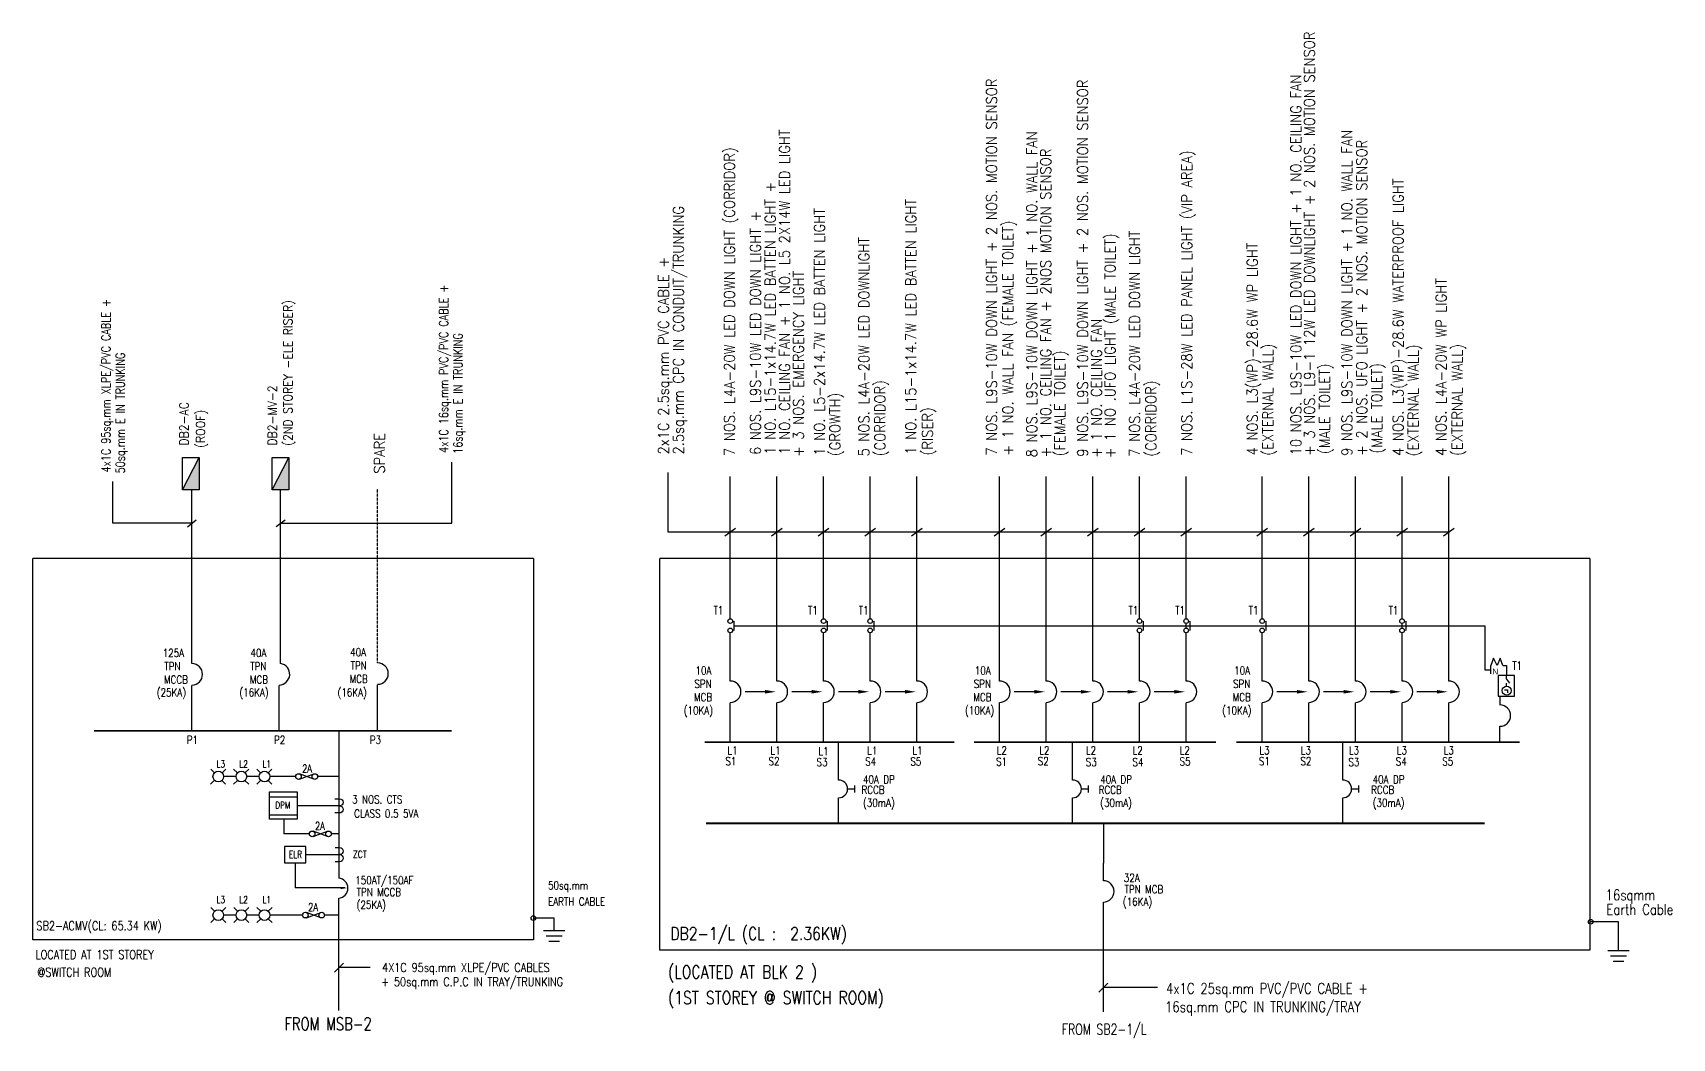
# Model space of a CAD drawing. Header units: millimetres. Extents: x 342787 to 562436, y 253179 to 528288.
# Drawn here: x 408166 to 454258, y 345584 to 373847 of the extents above; entities that cross this region are included whole.
import ezdxf
from ezdxf.enums import TextEntityAlignment as Align

# ---------------------------------------------------------------- set-up
doc = ezdxf.new("R2010")
doc.units = ezdxf.units.MM
doc.header["$LTSCALE"] = 0.01
doc.linetypes.add('DASHED', pattern=[19.05, 12.7, -6.35])
doc.linetypes.add('{ -E- }', pattern=[0])
for name, color, linetype in [('E-_ELEC----_E-', 3, 'Continuous'), ('E-_ELECSYBL_R-_N_ES9', 7, 'Continuous'), ('ME-SLD', 7, 'Continuous')]:
    doc.layers.add(name, color=color, linetype=linetype)
doc.styles.add('100', font='romans.shx', dxfattribs={"width": 0.8, "height": 250})
doc.styles.add('A2', font='SIMPLEX.shx', dxfattribs={"width": 0.95, "height": 190})
doc.styles.add('PwNote', font='Romans.shx', dxfattribs={"width": 0.75, "bigfont": 'Special.shx'})
doc.styles.add('ROMANS', font='romans', dxfattribs={"width": 0.75})
doc.styles.add('SIMPLEX', font='simplex.shx', dxfattribs={"width": 0.65})
doc.linetypes.add('communication_line', pattern='A,0.25,-0.2,0.25,-0.2,0.25,-0.2,0.25,-0.2,["C",Standard,S=0.1,R=0,X=-0.1,Y=-0.05],-0.075', length=1.875)
doc.dimstyles.get("Standard").update_dxf_attribs({"dimtxt": 0.18, "dimasz": 0.18, "dimexe": 0.18, "dimexo": 0.0625, "dimgap": 0.09, "dimtad": 0, "dimtih": 1, "dimtoh": 1, "dimdec": 4, "dimzin": 0, "dimdsep": 46, "dimtxsty": 'Standard', "dimcen": 0.09, "dimadec": 0, "dimazin": 0, "dimtfac": 1, "dimtdec": 4, "dimtofl": 0, "dimtmove": 0, "dimatfit": 3, "dimfxl": 1, "dimtolj": 1, "dimtzin": 0, "dimarcsym": 0})

# ---------------------------------------------------------------- blocks, each defined once
blk = doc.blocks.new('ELEC0338')
at = {"color": 7}
for p, q in [((160, 849), (160, 1039)), ((160, 849), (310, 649)), ((164, 498), (164, 646))]:
    blk.add_line(p, q, dxfattribs=at)
blk.add_lwpolyline([(566, 0), (566, 1039), (-250, 1039), (-250, 0)], close=True, dxfattribs=at)
blk.add_lwpolyline([(64, 311), (218, 311), (218, 168)], dxfattribs=at)
blk.add_circle((172, 277), 222, dxfattribs=at)
blk = doc.blocks.new('CLOSEDFILLED')
at = {"color": 0}
blk.add_solid([(-1, 0), (0, 0), (-1, 0)], dxfattribs=at)
blk = doc.blocks.new('DB')
at = {"layer": 'E-_ELEC----_E-'}
blk.add_hatch(color=0, dxfattribs=at).paths.add_polyline_path([(0, 0), (400, 0), (400, 209)])
at = {"layer": 'E-_ELEC----_E-', "color": 0, "linetype": 'Continuous'}
for p, q in [((400, 209), (0, 209)), ((0, 209), (0, 0)), ((400, 0), (400, 209)), ((0, 0), (400, 0))]:
    blk.add_line(p, q, dxfattribs=at)
at = {"layer": 'E-_ELEC----_E-', "color": 0}
blk.add_line((400, 209), (0, 0), dxfattribs=at)
blk = doc.blocks.new('ELEC0333')
at = {"layer": 'E-_ELECSYBL_R-_N_ES9'}
blk.add_lwpolyline([(-1.3, 2), (0, 2, -1), (0, 0, -1), (0, -2), (-1.3, -2)], format="xyb", dxfattribs=at)
blk = doc.blocks.new('ELEC0302')
at = {"color": 0}
blk.add_arc((20, 0), 300, 275.7392, 84.2608, dxfattribs=at)

msp = doc.modelspace()

# ---------------------------------------------------------------- linework, layer by layer
at = {"linetype": '{ -E- }'}
for p, q in [((427775, 357374, 0), (427775, 361373)), ((429087, 355623, 0), (429087, 361373)), ((430399, 357374, 0), (430399, 361373)), ((431710, 357374, 0), (431710, 361373)), ((433022, 355623, 0), (433022, 361373)), ((435345, 355623, 0), (435345, 361373)), ((436657, 355623, 0), (436657, 361373)), ((437968, 355623, 0), (437968, 361373)), ((439280, 357374, 0), (439280, 361373)), ((440592, 357374, 0), (440592, 361373)), ((442729, 357374, 0), (442729, 361373)), ((444041, 355623, 0), (444041, 361373)), ((445352, 355623, 0), (445352, 361373)), ((446664, 357374, 0), (446664, 361373)), ((447976, 355623, 0), (447976, 361373)), ((440592, 357112, 0), (440592, 357245, 0)), ((446664, 357112, 0), (446664, 357245, 0)), ((427775, 355623, 0), (427775, 356983, 0)), ((430399, 355623, 0), (430399, 356983, 0)), ((431710, 355623, 0), (431710, 356983, 0)), ((439280, 355623, 0), (439280, 356983, 0)), ((440592, 355623, 0), (440592, 356983, 0)), ((442729, 355623, 0), (442729, 356983, 0)), ((446664, 355623, 0), (446664, 356983, 0)), ((438266, 350012, 0), (438266, 350505, 0)), ((438266, 346324, 0), (438266, 349412, 0)), ((452747, 348858), (451968, 348858))]:
    msp.add_line(p, q, dxfattribs=at)
at = {"color": 7}
for p, q in [((412638, 356113), (412638, 360998)), ((415133, 356113), (415133, 360998)), ((412512, 359964), (412764, 360156)), ((415006, 359968), (415258, 360160)), ((427888, 357179, 0), (448992, 357179, 0)), ((448992, 357179, 0), (448992, 355941, 0)), ((448992, 355941, 0), (449153, 355941, 0)), ((449494, 356064, 0), (449601, 356064, 0)), ((449601, 356064, 0), (449601, 355782, 0)), ((412638, 354207), (412638, 355501)), ((415089, 354207), (415089, 355501)), ((417860, 354227), (417860, 355521)), ((449422, 354950, 0), (449422, 355201, 0)), ((416768, 354227), (416768, 350085, 0)), ((449415, 353904, 0), (449415, 354354, 0)), ((413275, 353045, 0), (413169, 353151, 0)), ((413487, 353045, 0), (413593, 353151, 0)), ((413918, 353045, 0), (413812, 353151, 0)), ((414131, 353045, 0), (414237, 353151, 0)), ((414568, 353045, 0), (414462, 353151, 0)), ((414781, 353045, 0), (414887, 353151, 0)), ((413268, 352832, 0), (413162, 352726, 0)), ((413480, 352832, 0), (413586, 352726, 0)), ((413878, 352939, 0), (413533, 352939, 0)), ((413918, 352832, 0), (413812, 352726, 0)), ((414130, 352832, 0), (414236, 352726, 0)), ((414526, 352939, 0), (414181, 352939, 0)), ((414568, 352832, 0), (414462, 352726, 0)), ((414780, 352832, 0), (414886, 352726, 0)), ((415554, 352939, 0), (414831, 352939, 0)), ((415663, 352864, 0), (416069, 353013, 0)), ((416067, 352865, 0), (415665, 353012, 0)), ((416768, 352939, 0), (416175, 352939, 0)), ((415543, 350512, 0), (415543, 349807, 0)), ((415845, 350744, 0), (416793, 350744, 0)), ((416935, 349807, 0), (415543, 349807, 0)), ((413275, 349151, 0), (413169, 349257, 0)), ((413275, 348939, 0), (413169, 348833, 0)), ((413487, 349151, 0), (413593, 349257, 0)), ((413487, 348939, 0), (413593, 348833, 0)), ((413881, 349045, 0), (413531, 349045, 0)), ((413925, 349151, 0), (413819, 349257, 0)), ((413925, 348939, 0), (413819, 348833, 0)), ((414137, 349151, 0), (414243, 349257, 0)), ((414137, 348939, 0), (414243, 348833, 0)), ((414531, 349045, 0), (414181, 349045, 0)), ((414575, 349151, 0), (414469, 349257, 0)), ((414575, 348939, 0), (414469, 348833, 0)), ((414787, 349151, 0), (414893, 349257, 0)), ((414787, 348939, 0), (414893, 348833, 0)), ((415751, 349045, 0), (414831, 349045, 0)), ((415857, 348970, 0), (416263, 349119, 0)), ((416261, 348971, 0), (415858, 349119, 0)), ((416778, 349045, 0), (416368, 349045, 0)), ((422820, 348961), (422239, 348961)), ((422820, 348611), (422820, 348961)), ((422520, 348611), (423120, 348611)), ((422595, 348461), (423045, 348461)), ((422670, 348311), (422970, 348311)), ((416647, 347444, -23253), (416898, 347695, -23253)), ((417655, 347570, -11626), (416773, 347570, -11626))]:
    msp.add_line(p, q, dxfattribs=at)
at = {"linetype": 'DASHED', "ltscale": 10}
msp.add_line((417862, 356133), (417862, 361018), dxfattribs=at)
for p, q in [((427624, 359709), (427926, 359918)), ((428936, 359709), (429238, 359918)), ((430248, 359709), (430549, 359918)), ((431559, 359709), (431861, 359918)), ((432871, 359709, 0), (433173, 359918, 0)), ((435194, 359709), (435496, 359918)), ((436506, 359709), (436808, 359918)), ((437818, 359709), (438119, 359918)), ((439129, 359709), (439431, 359918)), ((440441, 359709, 0), (440742, 359918, 0)), ((442578, 359709), (442880, 359918)), ((443890, 359709), (444192, 359918)), ((445202, 359709), (445503, 359918)), ((446513, 359709), (446815, 359918)), ((447825, 359709), (448126, 359918)), ((427775, 357243, 0), (427775, 357245, 0)), ((427888, 357048, 0), (427888, 357309, 0)), ((430399, 357243, 0), (430399, 357245, 0)), ((430511, 357048, 0), (430511, 357309, 0)), ((431710, 357243, 0), (431710, 357245, 0)), ((431823, 357048, 0), (431823, 357309, 0)), ((439280, 357243, 0), (439280, 357245, 0)), ((439393, 357048, 0), (439393, 357309, 0)), ((440592, 357243, 0), (440592, 357245, 0)), ((440704, 357048, 0), (440704, 357309, 0)), ((442729, 357243, 0), (442729, 357245, 0)), ((442842, 357048, 0), (442842, 357309, 0)), ((446664, 357243, 0), (446664, 357245, 0)), ((446777, 357048, 0), (446777, 357309, 0)), ((427775, 353904, 0), (427775, 355011, 0)), ((428756, 355323, 0), (428191, 355323, 0)), ((429087, 353904, 0), (429087, 355011, 0)), ((430067, 355323, 0), (429503, 355323, 0)), ((430399, 353904, 0), (430399, 355011, 0)), ((431379, 355323, 0), (430814, 355323, 0)), ((431710, 353904, 0), (431710, 355011, 0)), ((432691, 355323, 0), (432126, 355323, 0)), ((433022, 353904, 0), (433022, 355011, 0)), ((435345, 353904, 0), (435345, 355011, 0)), ((436326, 355323, 0), (435761, 355323, 0)), ((436657, 353904, 0), (436657, 355011, 0)), ((437637, 355323, 0), (437073, 355323, 0)), ((437968, 353904, 0), (437968, 355011, 0)), ((438949, 355323, 0), (438384, 355323, 0)), ((439280, 353904, 0), (439280, 355011, 0)), ((440261, 355323, 0), (439696, 355323, 0)), ((440592, 353904, 0), (440592, 355011, 0)), ((442729, 353904, 0), (442729, 355011, 0)), ((443710, 355323, 0), (443145, 355323, 0)), ((444041, 353904, 0), (444041, 355011, 0)), ((445021, 355323, 0), (444457, 355323, 0)), ((445352, 353904, 0), (445352, 355011, 0)), ((446333, 355323, 0), (445768, 355323, 0)), ((446664, 353904, 0), (446664, 355011, 0)), ((447645, 355323, 0), (447080, 355323, 0)), ((447976, 353904, 0), (447976, 355011, 0)), ((430823, 352841, 0), (430823, 353904, 0)), ((437400, 352841, 0), (437400, 353904, 0)), ((444996, 352841, 0), (444996, 353904, 0)), ((431273, 352491, 0), (431273, 352691, 0)), ((437850, 352491, 0), (437850, 352691, 0)), ((445446, 352491, 0), (445446, 352691, 0)), ((414819, 352373, 0), (415603, 352373, 0)), ((430823, 351624, 0), (430823, 352341, 0)), ((431073, 352591, 0), (431273, 352591, 0)), ((437400, 351624, 0), (437400, 352341, 0)), ((437650, 352591, 0), (437850, 352591, 0)), ((444996, 351624, 0), (444996, 352341, 0)), ((445246, 352591, 0), (445446, 352591, 0)), ((414819, 351867, 0), (415603, 351867, 0)), ((415223, 351743, 0), (415223, 351327, 0)), ((416792, 352116, 0), (415603, 352116, 0)), ((415942, 351327, 0), (415223, 351327, 0)), ((416048, 351252, 0), (416454, 351401, 0)), ((416452, 351253, 0), (416050, 351401, 0)), ((416768, 351327, 0), (416560, 351327, 0)), ((438266, 351624, 0), (438266, 350505, 0)), ((452747, 348051), (452747, 348858)), ((452447, 348051), (453047, 348051)), ((452522, 347901), (452972, 347901)), ((452597, 347751), (452897, 347751)), ((438141, 346881, 0), (438391, 347131, 0)), ((439785, 347006, 0), (438266, 347006, 0))]:
    msp.add_line(p, q)
at = {"color": 7, "ltscale": 1.5}
for p, q in [((408166, 348351), (408166, 359072)), ((422239, 359072), (408166, 359072)), ((422239, 359072), (422239, 348351)), ((422239, 348351), (408166, 348351))]:
    msp.add_line(p, q, dxfattribs=at)
at = {"linetype": '{ -E- }', "ltscale": 1.5}
for p, q in [((425792, 348058), (425792, 359072)), ((451945, 359072), (425792, 359072)), ((451945, 359072), (451945, 348058)), ((451945, 348058), (425792, 348058))]:
    msp.add_line(p, q, dxfattribs=at)
at = {"color": 7, "ltscale": 2500}
msp.add_lwpolyline([(415133, 360065), (419950, 360065), (419950, 361774)], dxfattribs=at)
at = {"linetype": '{ -E- }'}
msp.add_lwpolyline([(447976, 359813), (426028, 359813), (426028, 361491)], dxfattribs=at)
at = {"color": 7}
msp.add_lwpolyline([(412638, 360060), (410419, 360060), (410419, 361233)], dxfattribs=at)
for points, elevation in [([(449494, 356064), (449422, 356263), (449339, 356063), (449236, 356263), (449160, 356064)], 0), ([(416773, 346367), (416773, 349517)], -11626)]:
    msp.add_lwpolyline(points, dxfattribs=dict(at, elevation=elevation))
at = {"color": 7, "const_width": 50}
msp.add_lwpolyline([(409890, 354227), (419941, 354227)], dxfattribs=at)
at = {"const_width": 50, "elevation": 0}
for points in [[(427054, 353904), (434072, 353904)], [(434624, 353904), (441434, 353904)], [(442008, 353904), (449969, 353904)], [(448990, 351624), (427089, 351624)]]:
    msp.add_lwpolyline(points, dxfattribs=at)
at = {"elevation": 0}
msp.add_lwpolyline([(414819, 352514), (415603, 352514), (415603, 351743), (414819, 351743)], close=True, dxfattribs=at)
at = {"color": 7, "elevation": 0}
msp.add_lwpolyline([(415843, 350512), (415843, 350976), (415243, 350976), (415243, 350512)], close=True, dxfattribs=at)
for centre, radius in [((427775, 357309, 0), 64.6), ((430399, 357309, 0), 64.6), ((431710, 357309, 0), 64.6), ((439280, 357309, 0), 64.6), ((440592, 357309, 0), 64.6), ((442729, 357309, 0), 64.6), ((446664, 357309, 0), 64.6), ((427775, 357048, 0), 64.6), ((430399, 357048, 0), 64.6), ((431710, 357048, 0), 64.6), ((439280, 357048, 0), 64.6), ((440592, 357048, 0), 64.6), ((442729, 357048, 0), 64.6), ((446664, 357048, 0), 64.6), ((416021, 351327, 0), 79.2), ((416480, 351327, 0), 79.2), ((451968, 348858), 63.8)]:
    msp.add_circle(centre, radius)
at = {"color": 7}
for centre, radius in [((413381, 352939, 0), 150), ((414031, 352939, 0), 150), ((414681, 352939, 0), 150), ((415636, 352939, 0), 79.2), ((416096, 352939, 0), 79.2), ((413381, 349045, 0), 150), ((414031, 349045, 0), 150), ((414681, 349045, 0), 150), ((415830, 349045, 0), 79.2), ((416289, 349045, 0), 79.2), ((422239, 348961), 63.8)]:
    msp.add_circle(centre, radius, dxfattribs=at)
for centre, radius, start, end in [((412638, 355813), 300, 270, 90), ((415088, 355815), 302, 270.3189, 81.4373), ((417860, 355833), 300, 270, 90), ((449415, 354654, 0), 300, 270, 90)]:
    msp.add_arc(centre, radius, start, end, dxfattribs=at)
for centre, radius in [((427775, 355323, 0), 300), ((429087, 355323, 0), 300), ((430399, 355323, 0), 300), ((431710, 355323, 0), 300), ((433022, 355323, 0), 300), ((435345, 355323, 0), 300), ((436657, 355323, 0), 300), ((437968, 355323, 0), 300), ((439280, 355323, 0), 300), ((440592, 355323, 0), 300), ((442729, 355323, 0), 300), ((444041, 355323, 0), 300), ((445352, 355323, 0), 300), ((446664, 355323, 0), 300), ((447976, 355323, 0), 300), ((430823, 352591, 0), 250), ((437400, 352591, 0), 250), ((444996, 352591, 0), 250), ((438266, 349712, 0), 300)]:
    msp.add_arc(centre, radius, 270, 90)
for points in [[(428756, 355373, 0), (429056, 355323, 0), (428756, 355273, 0)], [(430067, 355373, 0), (430367, 355323, 0), (430067, 355273, 0)], [(431379, 355373, 0), (431679, 355323, 0), (431379, 355273, 0)], [(432691, 355373, 0), (432991, 355323, 0), (432691, 355273, 0)], [(436326, 355373, 0), (436626, 355323, 0), (436326, 355273, 0)], [(437637, 355373, 0), (437937, 355323, 0), (437637, 355273, 0)], [(438949, 355373, 0), (439249, 355323, 0), (438949, 355273, 0)], [(440261, 355373, 0), (440561, 355323, 0), (440261, 355273, 0)], [(443710, 355373, 0), (444010, 355323, 0), (443710, 355273, 0)], [(445021, 355373, 0), (445321, 355323, 0), (445021, 355273, 0)], [(446333, 355373, 0), (446633, 355323, 0), (446333, 355273, 0)], [(447645, 355373, 0), (447945, 355323, 0), (447645, 355273, 0)]]:
    msp.add_solid(points)
msp.add_solid([(416822, 349838, 0), (416822, 349776, 0), (417007, 349807, 0)], dxfattribs=at)

# ---------------------------------------------------------------- block references
at = {"color": 7, "linetype": 'Continuous', "lineweight": 0, "xscale": -2.267999999807214, "yscale": 2.2680000000164, "zscale": -2.267999999807214, "rotation": 90}
for p in [(412847, 361905), (415369, 361905)]:
    msp.add_blockref('DB', p, dxfattribs=at)
at = {"color": 7}
for name, p, xscale, yscale, zscale in [('ELEC0338', (449509, 355199, 0), 0.5608740235074736, 0.5608740235074736, 0.5608740235074736), ('ELEC0333', (416793, 350744, 0), 100, 100, 100)]:
    msp.add_blockref(name, p, dxfattribs=dict(at, xscale=xscale, yscale=yscale, zscale=zscale))
at = {"xscale": 100, "yscale": 100, "zscale": 100}
msp.add_blockref('ELEC0333', (416792, 352116, 0), dxfattribs=at)
at = {"color": 7, "linetype": 'communication_line', "xscale": 0.9525000000008744, "yscale": 0.9525000000008744, "zscale": 0.9525000000008744}
msp.add_blockref('ELEC0302', (416721, 349801, 0), dxfattribs=at)

# ---------------------------------------------------------------- texts
for s, height, rotation, style, width, p in [('+ 3 NOS. L9-1 12W LED DOWNLIGHT + 2 NOS. MOTION SENSOR', 300, 90, 'A2', 0.9, (444207, 361952)), ('7 NOS. L9S-10W DOWN LIGHT + 2 NOS. MOTION SENSOR ', 300, 90, 'A2', 0.9, (435271, 361960)), ('9 NOS. L9S-10W DOWN LIGHT + 2 NOS. MOTION SENSOR ', 300, 90, 'A2', 0.9, (437833, 361931)), ('10 NOS. L9S-10W LED DOWN LIGHT + 1 NO. CEILING FAN ', 300, 90, 'A2', 0.9, (443829, 361967)), ('1 NO. CEILING FAN + 1 NO. L5 2X14W LED LIGHT', 300, 90, 'A2', 0.9, (429451, 361989)), ('9 NOS. L9S-10W DOWN LIGHT + 1 NO. WALL FAN', 300, 90, 'A2', 0.9, (445262, 361953)), ('7 NOS. L4A-20W LED DOWN LIGHT (CORRIDOR)', 300, 90, 'A2', 0.9, (427901, 361950)), ('8 NOS. L9S-10W DOWN LIGHT + 1 NO. WALL FAN', 300, 90, 'A2', 0.9, (436401, 361914)), ('+ 2 NOS. UFO LIGHT + 2 NOS. MOTION SENSOR', 300, 90, 'A2', 0.9, (445678, 361953)), ('+ 1 NO. CEILING FAN + 2NOS MOTION SENSOR', 300, 90, 'A2', 0.9, (436795, 361912)), ('7 NOS. L1S-28W LED PANEL LIGHT (VIP AREA)', 300, 90, 'A2', 0.9, (440759, 361954)), ('4 NOS. L3(WP)-28.6W WATERPROOF LIGHT', 300, 90, 'A2', 0.9, (446702, 361952)), ('1 NO. L15-1x14.7W LED BATTEN LIGHT +', 300, 90, 'A2', 0.9, (429049, 361988)), ('2.5sq.mm CPC IN CONDUIT/TRUNKING', 300, 90, 'A2', 0.9, (426467, 361991)), ('6 NOS. L9S-10W LED DOWN LIGHT +', 300, 90, 'A2', 0.9, (428634, 361980)), ('1 NO. L5-2x14.7W LED BATTEN LIGHT', 300, 90, 'A2', 0.9, (430431, 361962)), ('1 NO. L15-1x14.7W LED BATTEN LIGHT ', 300, 90, 'A2', 0.9, (433002, 361988)), ('+ 1 NO. WALL FAN (FEMALE TOILET)', 300, 90, 'A2', 0.9, (435733, 361960)), ('5 NOS. L4A-20W LED DOWNLIGHT', 300, 90, 'A2', 0.9, (431683, 361937)), ('+ 1 NO .UFO LIGHT (MALE TOILET)', 300, 90, 'A2', 0.9, (438605, 361889)), ('7 NOS. L4A-20W LED DOWN LIGHT', 300, 90, 'A2', 0.9, (439292, 361931)), ('4 NOS. L3(WP)-28.6W WP LIGHT', 300, 90, 'A2', 0.9, (442602, 361966)), ('2x1C 2.5sq.mm PVC CABLE +', 300, 90, 'A2', 0.9, (426048, 361991)), ('+ 3 NOS. EMERGENCY LIGHT', 300, 90, 'A2', 0.9, (429840, 361924)), ('4 NOS. L4A-20W WP LIGHT', 300, 90, 'A2', 0.9, (447908, 361952)), ('4x1C 16sq.mm PVC/PVC CABLE +', 250, 90, 'PwNote', 0.8, (419841, 362036, 11626)), ('4x1C 95sq.mm XLPE/PVC CABLE +', 250, 90, 'PwNote', 0.8, (410347, 361486, 11626)), ('(2ND STOREY -ELE RISER)', 250, 90, 'A2', 0.9, (415464, 362238)), ('+ 1 NO. CEILING FAN ', 300, 90, 'A2', 0.9, (438220, 361897)), ('16sq.mm E IN TRUNKING', 250, 90, 'PwNote', 0.8, (420244, 362010, 11626)), ('(EXTERNAL WALL)', 300, 90, 'A2', 0.9, (443041, 361960)), ('(EXTERNAL WALL) ', 300, 90, 'A2', 0.9, (448362, 361953)), ('50sq.mm E IN TRUNKING', 250, 90, 'PwNote', 0.8, (410750, 361460, 11626)), ('(FEMALE TOILET)', 300, 90, 'A2', 0.9, (437189, 361942)), ('(EXTERNAL WALL) ', 300, 90, 'A2', 0.9, (447127, 361941)), ('(MALE TOILET)', 300, 90, 'A2', 0.9, (444636, 362005)), ('(MALE TOILET)', 300, 90, 'A2', 0.9, (446101, 362018)), ('DB2-MV-2', 250, 90, 'A2', 0.9, (415024, 362240)), ('(GROWTH) ', 300, 90, 'A2', 0.9, (430870, 361948)), ('(CORRIDOR)', 300, 90, 'A2', 0.9, (432135, 361942)), ('(CORRIDOR)', 300, 90, 'A2', 0.9, (439754, 361931)), ('DB2-AC', 250, 90, 'A2', 0.9, (412542, 362240)), ('(ROOF)', 250, 90, 'A2', 0.9, (413006, 362178)), ('(RISER)', 300, 90, 'A2', 0.9, (433469, 361965)), ('SPARE', 300, 90, 'A2', 0.9, (418060, 361454)), ('125A', 225, 360, '100', 0.8, (411818, 356301)), ('40A', 225, 360, '100', 0.8, (414286, 356301)), ('40A', 225, 360, '100', 0.8, (417089, 356321)), ('TPN', 225, 360, '100', 0.8, (411863, 355926)), ('TPN', 225, 360, '100', 0.8, (414279, 355926)), ('TPN', 225, 360, '100', 0.8, (417100, 355946)), ('(25KA)', 225, 360, '100', 0.8, (411651, 355191)), ('MCCB', 225, 360, '100', 0.8, (411855, 355551)), ('(16KA)', 225, 360, '100', 0.8, (413973, 355191)), ('MCB', 225, 360, '100', 0.8, (414270, 355551)), ('(16KA)', 225, 360, '100', 0.8, (416734, 355191)), ('MCB', 225, 360, '100', 0.8, (417073, 355571)), ('P1', 225, 360, '100', 0.8, (412496, 353859)), ('P2', 225, 360, '100', 0.8, (414948, 353859)), ('P3', 225, 360, '100', 0.8, (417642, 353856)), ('150AT/150AF ', 225, 360, '100', 0.8, (417233, 349913)), ('50sq.mm', 225, 360, '100', 0.8, (422653, 349767)), ('TPN MCCB', 225, 360, '100', 0.8, (417270, 349579)), ('(25KA)', 225, 360, '100', 0.8, (417270, 349222)), ('EARTH CABLE', 225, 360, '100', 0.8, (422653, 349314)), ('4X1C 95sq.mm XLPE/PVC CABLES', 250, 360, 'PwNote', 0.8, (417986, 347447, -11626)), ('+ 50sq.mm C.P.C IN TRAY/TRUNKING', 250, 360, 'PwNote', 0.8, (417960, 347045, -11626)), ('4x1C 25sq.mm PVC/PVC CABLE +', 300, 360, 'PwNote', 0.8, (440027, 346833, 0)), ('16sq.mm CPC IN TRUNKING/TRAY', 300, 360, 'PwNote', 0.8, (440001, 346317, 0))]:
    msp.add_text(s, height=height, rotation=rotation, dxfattribs=dict(style=style, width=width)).set_placement(p)
for s, height, style, width, p in [('T1', 240, 'SIMPLEX', 0.75, (427305, 357491, 0)), ('T1', 240, 'SIMPLEX', 0.75, (429959, 357491, 0)), ('T1', 240, 'SIMPLEX', 0.75, (431389, 357491, 0)), ('T1', 240, 'SIMPLEX', 0.75, (438973, 357491, 0)), ('T1', 240, 'SIMPLEX', 0.75, (440285, 357491, 0)), ('T1', 240, 'SIMPLEX', 0.75, (442349, 357491, 0)), ('T1', 240, 'SIMPLEX', 0.75, (446284, 357491, 0)), ('10A', 225, '100', 0.8, (426798, 355808, 0)), ('10A', 225, '100', 0.8, (434651, 355808, 0)), ('10A', 225, '100', 0.8, (441942, 355808, 0)), ('T1', 240, 'SIMPLEX', 0.75, (449761, 355937, 0)), ('SPN', 225, '100', 0.8, (426766, 355433, 0)), ('SPN', 225, '100', 0.8, (434619, 355433, 0)), ('SPN', 225, '100', 0.8, (441910, 355433, 0)), ('(10KA)', 225, '100', 0.8, (426467, 354686, 0)), ('MCB', 225, '100', 0.8, (426757, 355058, 0)), ('(10KA)', 225, '100', 0.8, (434374, 354686, 0)), ('MCB', 225, '100', 0.8, (434610, 355058, 0)), ('(10KA)', 225, '100', 0.8, (441606, 354686, 0)), ('MCB', 225, '100', 0.8, (441901, 355058, 0)), ('L1', 225, '100', 0.8, (427697, 353564, 0)), ('L1', 225, '100', 0.8, (428907, 353564, 0)), ('L1', 225, '100', 0.8, (430257, 353540, 0)), ('L1', 225, '100', 0.8, (431626, 353556, 0)), ('L1', 225, '100', 0.8, (432896, 353556, 0)), ('L2', 225, '100', 0.8, (435267, 353564, 0)), ('L2', 225, '100', 0.8, (436463, 353564, 0)), ('L2', 225, '100', 0.8, (437775, 353564, 0)), ('L2', 225, '100', 0.8, (439087, 353564, 0)), ('L2', 225, '100', 0.8, (440410, 353564, 0)), ('L3', 225, '100', 0.8, (442651, 353564, 0)), ('L3', 225, '100', 0.8, (443817, 353564, 0)), ('L3', 225, '100', 0.8, (445169, 353564, 0)), ('L3', 225, '100', 0.8, (446517, 353564, 0)), ('L3', 225, '100', 0.8, (447832, 353564, 0)), ('L3', 200, 'ROMANS', 0.75, (413333, 353194, 0)), ('L2', 200, 'ROMANS', 0.75, (413975, 353194, 0)), ('L1', 200, 'ROMANS', 0.75, (414625, 353194, 0)), ('S1', 225, '100', 0.8, (427640, 353259, 0)), ('S2', 225, '100', 0.8, (428851, 353259, 0)), ('S3', 225, '100', 0.8, (430201, 353234, 0)), ('S4', 225, '100', 0.8, (431570, 353251, 0)), ('S5', 225, '100', 0.8, (432839, 353251, 0)), ('S1', 225, '100', 0.8, (435251, 353245, 0)), ('S2', 225, '100', 0.8, (436421, 353259, 0)), ('S3', 225, '100', 0.8, (437771, 353234, 0)), ('S4', 225, '100', 0.8, (439083, 353234, 0)), ('S5', 225, '100', 0.8, (440409, 353251, 0)), ('S1', 225, '100', 0.8, (442637, 353259, 0)), ('S2', 225, '100', 0.8, (443805, 353259, 0)), ('S3', 225, '100', 0.8, (445155, 353234, 0)), ('S4', 225, '100', 0.8, (446485, 353251, 0)), ('S5', 225, '100', 0.8, (447793, 353251, 0)), ('DPM', 186.6, '100', 0.8, (414985, 352045, 0)), ('L3', 200, 'ROMANS', 0.75, (413333, 349380, 0)), ('L2', 200, 'ROMANS', 0.75, (413975, 349380, 0)), ('L1', 200, 'ROMANS', 0.75, (414625, 349380, 0)), ('SB2-ACMV(CL: 65.34 KW)', 250, 'PwNote', 0.8, (408268, 348621)), ('LOCATED AT 1ST STOREY', 250, 'PwNote', 0.8, (408241, 347810)), ('@SWITCH ROOM', 250, 'PwNote', 0.8, (408289, 347313)), ('FROM MSB-2', 360, 'PwNote', 0.75, (415242, 345809, -11626)), ('FROM SB2-1/L', 300, 'PwNote', 0.75, (437098, 345684, 0))]:
    msp.add_text(s, height=height, dxfattribs=dict(style=style, width=width)).set_placement(p)
msp.add_text('N', height=166).set_placement((449204, 355809, 0))
at = {"style": 'ROMANS', "width": 0.75}
for s, height, p in [('2A', 225, (415878, 353049, 0)), ('2A', 225, (416238, 351438, 0)), ('ELR', 200, (415552, 350649, 0)), ('2A', 225, (416047, 349156, 0))]:
    msp.add_text(s, height=height, dxfattribs=at).set_placement(p, align=Align.CENTER)
at = {"width": 0.8}
for s, height, style, p in [('RCCB', 225, '100', (431789, 352566, 0)), ('40A DP ', 225, '100', (432016, 352858, 0)), ('RCCB', 225, '100', (438457, 352566, 0)), ('40A DP ', 225, '100', (438685, 352858, 0)), ('RCCB', 225, '100', (446118, 352566, 0)), ('40A DP ', 225, '100', (446346, 352858, 0)), ('(30mA)', 225, '100', (431954, 352188, 0)), ('(30mA)', 225, '100', (438623, 352188, 0)), ('(30mA)', 225, '100', (446284, 352188, 0)), ('ZCT', 200, 'ROMANS', (417361, 350754, 0)), ('32A ', 225, '100', (439125, 350092, 0)), ('TPN MCB', 225, '100', (439404, 349770, 0)), ('(16KA)', 225, '100', (439225, 349406, 0)), ('16sqmm ', 300, 'ROMANS', (453168, 349561)), ('Earth Cable', 300, 'ROMANS', (453348, 349203))]:
    msp.add_text(s, height=height, dxfattribs=dict(at, style=style)).set_placement(p, align=Align.MIDDLE)
at = {"ltscale": 1.5, "style": 'PwNote', "width": 0.8}
for s, p in [('DB2-1/L (CL :  2.36KW)', (426090, 348345)), ('(LOCATED AT BLK 2 )', (426028, 347267)), ('(1ST STOREY @ SWITCH ROOM)', (426028, 346545))]:
    msp.add_text(s, height=360, dxfattribs=at).set_placement(p)
at = {"layer": 'ME-SLD', "color": 7, "style": 'ROMANS', "width": 0.8}
for s, p in [('3 NOS. CTS', (417144, 352297)), ('CLASS 0.5 5VA', (417201, 351900))]:
    msp.add_text(s, height=225, dxfattribs=at).set_placement(p, align=Align.MIDDLE_LEFT)

# ---------------------------------------------------------------- leaders
at = {"color": 7}
msp.add_leader([(449160, 355828), (449160, 356064)], dimstyle='Standard', override={"dimgap": 1, "dimtad": 0, "dimclrd": 7, "dimldrblk": 'CLOSEDFILLED'}, dxfattribs=at)

doc.saveas('drawing.dxf')
